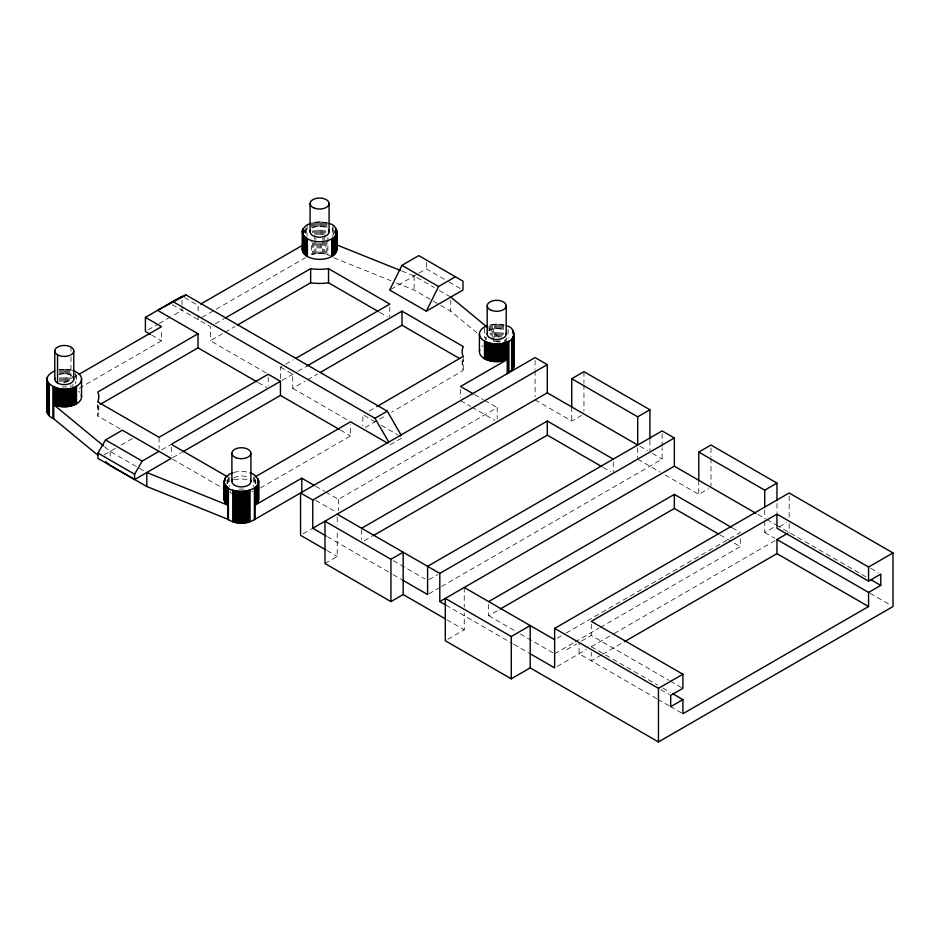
<?xml version="1.0" encoding="UTF-8"?>
<svg xmlns="http://www.w3.org/2000/svg" width="940" height="940" viewBox="0 0 940 940"><rect width="100%" height="100%" fill="white"/><g stroke="black" fill="none" stroke-linecap="round" stroke-linejoin="round"><path stroke-width="0.7" stroke-dasharray="4.7 3.53" d="M182.043 306.076L182.031 310.306L171.926 316.146M182.043 304.666L182.043 299.026M120.226 428.969L97.678 415.95L98.019 415.186A34.545 19.952 0 0 0 97.819 406.127L97.678 405.833M463.303 360.702L462.962 361.454A34.545 19.952 0 0 0 463.15 370.501L391.651 412.178M147.921 330.011L158.026 324.171M159.295 323.442L170.669 316.874M63.897 383.015L71.511 378.632M72.779 377.892L77.844 374.966M79.113 388.349L161.516 340.785L161.516 329.494M201.959 317.438L305.664 257.584M215.401 323.701L224.296 318.566M266.149 372.98L210.325 340.75L222.475 333.724M224.989 332.267L235.071 326.45M104.046 454.889L116.266 447.839M121.154 445.02L133.363 437.97M390.923 289.332L417.783 273.822M419.005 273.117L426.325 268.887L447.804 281.283M280.519 378.456L280.519 367.164L284.327 364.967M285.596 364.238L293.221 359.832M161.609 449.931L170.493 444.796M282.059 380.383L296.546 372.017M297.78 371.312L305.441 366.882M172.549 457.71L181.432 452.587M280.519 367.164L292.74 374.226L292.74 388.326L304.948 381.276M307.474 379.819L317.555 373.991M369.209 411.027L375.565 407.361M260.333 488.001L350.561 435.902L350.561 424.622M365.249 427.418L386.622 415.081M390.264 444.714L402.555 437.629L398.83 435.478M325.781 492.031L338.423 499.328L497.225 407.654L497.225 418.935M303.079 533.838L311.916 528.738M324.981 563.506L337.202 556.457L337.202 531.065M364.168 540.888L371.805 536.481M535.083 399.888L571.731 421.049L581.508 415.41M428.863 579.698L437.77 574.563M428.863 593.81L440.272 587.218M441.541 586.49L662.124 459.131L662.124 447.851M447.828 639.282L464.243 629.8L464.243 612.88M488.671 604.42L488.671 615.7L498.846 609.825M665.12 474.97L698.773 494.393L708.548 488.753M557.173 638.213L564.811 633.807M566.08 633.067L740.309 532.475L731.426 527.352M554.635 653.782L573.706 642.772M574.986 642.032L599.144 628.084M600.413 627.356L740.309 546.587L740.309 538.127M764.737 521.195L764.737 532.475L776.957 525.425L866.974 577.407M566.844 649.552L576.62 643.912M581.508 641.092L591.284 635.44L669.092 680.372M779.401 526.835L786.721 522.605M557.173 666.425L586.395 649.552M591.401 646.661L612.951 634.218M614.22 633.49L775.218 540.535M601.447 654.957L591.284 660.832L591.284 652.372M602.728 654.228L623.067 642.478M327.907 223.015L320.352 221.793L312.644 222.627L311.622 222.909L311.622 227.233M331.221 256.267C325.275 253.036 318.037 252.848 311.622 254.646L311.622 240.217M504.345 325.076L496.696 324.041L489.059 325.076L489.059 333.207M58.727 369.714L65.4 369.197L71.91 370.207M500.068 324.241L500.068 341.866L493.336 341.866L493.336 324.241M62.017 386.892L66.528 386.892M401.85 271.014L414.117 275.937L434.327 287.605M333.747 257.783L390.958 280.743M396.41 282.94L414.117 290.049L439.38 304.63M449.073 282.012L461.704 289.309M439.38 290.531L449.496 296.358M440.649 305.359L450.754 311.199L477.861 333.582M870.745 568.289L878.277 572.636M639.764 446.218L647.472 450.671M652.36 453.491L662.124 459.131M757.922 514.438L765.536 518.833M766.805 519.573L775.735 524.72M637.696 459.131L660.139 472.091M764.737 532.475L774.901 538.35M870.146 593.328L890.462 605.066M603.116 467.38L610.73 471.774M720.016 534.872L740.309 546.587M474.477 394.518L483.325 399.629M484.582 400.358L497.225 407.654M460.577 400.593L470.681 406.433M471.951 407.161L494.699 420.298M184.522 297.639L198.164 305.524L198.164 313.984M172.361 304.724L210.325 326.638L210.325 340.75M375.26 421.86L362.852 414.704L362.852 425.985M381.464 425.444L397.585 434.762M292.74 388.326L348.317 420.415M258.206 382.58L266.972 387.644M340.55 430.12L350.561 435.902M151.599 335.051L161.516 340.785M670.349 681.089L681.641 687.61M315.676 486.203L324.523 491.303M591.284 646.732L657.8 685.131M662.817 688.033L670.349 692.38M660.644 689.596L669.421 694.672M315.676 500.303L335.897 511.983M656.872 698.702L579.063 653.782L579.063 642.502M657.8 699.243L669.092 705.764M670.349 706.481L681.641 713.002M393.343 560.663L425.056 578.97M488.671 615.7L515.308 631.081M520.384 634.007L553.366 653.053M327.426 536.716L391.745 573.846M393.014 574.575L403.166 580.438M445.913 605.125L512.441 643.524M513.71 644.264L528.938 653.053M172.537 459.166L222.616 488.083M230.136 492.419L232.638 493.864M327.085 550.617L337.202 556.457M446.782 619.73L464.243 629.8M104.516 446.7L110.156 451.365L146.804 472.514M379.784 312.397L387.292 316.745M489.153 328.812L499.316 337.202M789.165 495.909L789.165 517.846M789.165 523.697L789.165 532.475M776.957 503.535L776.957 512.3M764.737 509.915L764.737 518.375M710.993 447.945L710.993 456.699M710.993 458.156L710.993 485.886M698.773 480.293L698.773 494.393M662.124 433.74L662.124 446.441M649.916 440.402L649.916 450.624M637.696 447.851L637.696 457.721M613.268 461.951L613.268 471.833M591.284 624.16L591.284 635.44M583.952 371.676L583.952 383.356M583.952 384.812L583.952 411.074M571.731 406.95L571.731 421.049M535.083 360.49L535.083 369.255M535.083 370.713L535.083 396.974M508.094 329.399L508.094 338.059M506.296 337.93L506.296 340.644M505.344 338.94L505.344 343.018M504.345 339.986L504.345 342.701M503.311 324.805L503.311 334.299M502.254 324.57L502.254 335.427M501.173 324.382L501.173 339.305M498.952 324.136L498.952 341.761M497.836 324.065L497.836 341.702M496.696 324.041L496.696 341.678M495.568 324.065L495.568 341.702M494.452 324.136L494.452 341.761M492.231 324.382L492.231 339.305M491.15 324.57L491.15 335.427M490.093 324.805L490.093 334.299M486.18 336.955L486.18 339.669M485.31 337.366L485.31 340.08M484.488 328.319L484.488 337.812M464.243 587.488L464.243 607.24M463.291 356.707L463.291 370.818M462.163 359.691L462.163 365.331M460.577 389.313L460.577 397.773M450.754 299.919L450.754 311.199M426.325 262.542L426.325 268.887M414.117 275.937L414.117 290.049M389.795 306.898L389.795 316.78M361.63 529.655L361.63 539.537M338.423 499.328L338.423 510.62M337.202 516.965L337.202 525.425M334.358 230.664L334.358 233.379M333.747 230.112L333.747 234.189M333.065 225.53L333.065 235.623M332.325 227.915L332.325 236.575M327.907 237.444L327.907 254.752M326.897 222.721L326.897 228.491M326.897 240.029L326.897 254.458M325.863 222.463L325.863 232.568M325.863 242.661L325.863 254.2M324.794 222.251L324.794 233.79M324.794 235.235L324.794 239.559M324.794 241.004L324.794 253.988M323.713 222.075L323.713 239.383M323.713 240.828L323.713 253.812M322.596 221.934L322.596 239.254M322.596 240.687L322.596 253.671M321.48 221.84L321.48 234.824M321.48 243.484L321.48 253.577M320.352 221.793L320.352 234.777M320.352 243.437L320.352 253.53M319.224 221.781L319.224 234.765M319.224 243.425L319.224 253.518M318.096 221.817L318.096 234.8M318.096 243.46L318.096 253.553M316.968 221.899L316.968 234.883M316.968 243.53L316.968 253.636M315.863 222.016L315.863 239.324M315.863 240.769L315.863 253.753M314.771 222.181L314.771 233.719M314.771 235.165L314.771 239.488M314.771 240.934L314.771 253.917M313.69 222.38L313.69 232.474M313.69 242.579L313.69 254.117M312.644 222.627L312.644 232.721M312.644 242.814L312.644 254.364M307.11 224.848L307.11 236.387M306.358 228.22L306.358 235.435M305.664 228.561L305.664 235.341M305.018 230.453L305.018 233.167M304.443 229.666L304.443 232.368M268.229 377.081L268.229 385.553M255.762 479.94L255.762 484.018M255.104 479.412L255.104 483.477M254.388 477.555L254.388 485.686M253.612 477.074L253.612 486.568M229.184 477.074L229.184 486.568M228.408 477.555L228.408 485.686M227.692 479.412L227.692 483.477M227.034 479.94L227.034 484.018M198.164 315.394L198.164 319.623M171.28 447.158L171.28 455.63M159.072 437.288L159.072 448.568M110.156 451.365L110.156 456.969M98.817 405.657L98.817 411.297M97.678 404.67L97.678 415.95M76.492 374.813L76.492 382.956M75.67 373.015L75.67 383.861M72.909 384.084L72.909 388.149M70.994 347.06L70.994 351.302M70.994 356.941L70.888 379.431M70.888 384.86L70.888 387.574M69.83 369.714L69.83 380.559M68.749 369.526L68.749 381.722M67.645 369.373L67.645 381.581M66.528 369.267L66.528 385.541M65.4 369.197L65.4 385.482M64.273 369.185L64.273 385.459M63.145 369.197L63.145 385.482M62.017 369.267L62.017 381.476M60.9 369.373L60.9 381.581M59.807 369.526L59.807 381.722M233.755 472.468A17.273 9.976 0 0 1 249.041 472.468M233.86 478.072A9.506 5.487 0 0 1 248.936 478.072M230.006 491.549A17.273 9.976 0 0 1 230.888 491.138M239.148 489.164A17.273 9.976 0 0 1 243.648 489.164M251.92 491.138A17.273 9.976 0 0 1 252.79 491.549M58.997 374.59A9.506 5.487 0 0 1 71.816 375.812M488.8 330.974A9.506 5.487 0 0 1 504.24 330.68M312.433 228.138A9.506 5.487 0 0 1 326.721 228.138M234.06 479.553A34.545 19.952 0 0 1 247.549 479.423M78.643 391.24A17.273 9.976 0 0 1 79.771 392.38M481.738 346.66A17.273 9.976 0 0 1 482.995 345.579"/><path stroke-width="1.41" d="M530.207 667.894L530.207 625.57L511.266 636.509L445.302 598.416L445.302 640.739L511.266 678.821L530.207 667.894L658.458 741.942L658.458 688.339L682.898 674.239L682.898 688.339L670.678 695.389L670.678 706.68L682.898 699.618L682.898 713.73L868.572 606.535L868.572 592.423L776.957 539.537L776.957 553.637L868.572 606.535M310.494 223.391L306.358 225.33L303.115 228.749L303.115 246.374C300.753 250.322 303.961 254.869 307.615 256.585A17.273 9.976 0 0 0 331.232 256.749C334.91 255.093 338.365 250.686 336.168 246.609M54.673 370.865C31.925 382.427 66.106 395.458 76.492 386.211A17.273 9.976 0 0 0 76.492 372.099L72.909 370.513M547.303 364.626L312.762 500.033L312.762 528.245L547.303 392.838L547.303 364.626L535.083 357.576L255.104 519.221C247.032 524.485 235.764 524.485 227.692 519.221L146.804 486.497L146.804 472.514L227.692 505.121L225.036 502.254L224.167 499.704L224.12 481.421L225.436 477.602L229.184 474.359A17.273 9.976 0 0 1 232.756 472.773M224.12 499.046L224.167 498.4M314.406 485.475L301.775 478.178L255.104 505.121L258.347 500.997L258.089 496.461M303.115 228.749C300.753 232.697 303.961 237.233 307.615 238.948A17.273 9.976 0 0 0 331.232 239.124C339.669 236.281 337.413 224.601 329.012 223.52M506.296 325.722C515.531 327.144 516.424 339.81 507.212 341.937L507.212 373.673L513.064 368.962L513.639 363.804M47.587 408.312C45.378 412.825 49.785 417.348 53.756 418.805L97.748 455.136M401.921 265.35L389.701 290.037L426.337 311.187L462.974 290.037L462.974 281.154L418.758 255.621L401.921 265.35L438.557 286.5L455.395 276.783M426.337 311.187L438.557 286.5M224.12 481.421C225.706 499.375 273.423 490.668 253.612 474.359A17.273 9.976 0 0 0 250.04 472.773M97.948 453.056L105.515 439.944L122.376 430.203L171.233 458.414L134.585 479.576L97.948 458.414L97.948 453.056L134.585 474.218L134.585 479.576M134.585 474.218L142.163 461.094L159.013 451.365M182.043 296.206L145.394 317.368L145.394 331.468L150.353 334.335M100.228 404.365L198.035 347.847L198.035 333.735L157.532 310.353L185.956 294.937L387.28 411.18L401.098 435.103M79.113 374.238L161.516 326.673L145.394 317.368M200.69 304.055L303.127 244.941M198.035 333.735L97.819 392.015A34.545 19.952 0 0 1 98.019 401.075L97.678 401.85L159.072 437.288L268.229 374.261L280.449 381.311L280.449 395.423L182.701 451.846M225.565 317.838L310.647 268.664A34.545 19.952 0 0 0 326.333 268.946L328.53 268.652L389.795 304.078L295.771 358.363M237.585 324.993L310.647 282.764A34.545 19.952 0 0 0 317.332 283.398L319.588 283.445A34.545 19.952 0 0 0 326.333 283.058L328.53 282.764L378.538 311.68M280.449 381.311L171.28 444.338L227.633 476.874M306.71 366.154L402.003 311.128L463.303 346.602L462.962 347.342A34.545 19.952 0 0 0 463.15 356.401L376.834 406.632M320.07 372.546L402.003 325.24L402.003 311.128M255.245 476.827L350.561 421.802L387.785 443.281M173.665 302.034L374.99 418.277L387.28 411.18M571.731 406.95L571.731 378.738L583.952 371.676L649.916 409.77L649.916 438.945M361.63 528.245L547.303 421.049L613.268 459.131M373.074 535.741L547.303 435.149L601.847 466.651M403.166 594.538L390.946 601.6L324.981 563.506L324.981 521.195L390.946 559.277L403.166 552.226L403.166 594.538L445.537 619.014M571.731 378.738L637.696 416.82L649.916 409.77M439.803 573.388L674.344 437.97L674.344 466.181L439.803 601.588L439.803 573.388L337.202 514.145M698.773 480.293L698.773 452.081L710.993 445.031L776.957 483.113L776.957 500.621M488.671 601.588L674.344 494.393L731.426 527.352M500.115 609.096L674.344 508.505L718.748 534.131M698.773 452.081L764.737 490.163L776.957 483.113M530.207 653.782L554.635 667.882L554.635 628.39L789.165 492.983L893 552.932L893 606.535L658.458 741.942M893 552.932L868.572 567.032L776.957 514.145L591.284 621.34L682.898 674.239M776.957 539.537L787.943 533.18M624.348 641.75L776.957 553.637M776.957 514.145L776.957 528.245L868.572 581.143L880.78 574.093L880.78 585.373L868.572 592.423M103.388 445.76L53.756 404.694C60.947 407.666 69.584 407.537 76.492 403.836A17.273 9.976 0 0 0 81.216 394.835M169.823 303.256L185.956 294.937M487.108 325.722L484.488 326.967A17.273 9.976 0 0 0 484.488 341.067L484.488 358.704C491.397 362.394 500.021 362.523 507.212 359.562L460.577 386.493L473.208 393.789M484.488 341.067C491.397 344.769 500.021 344.898 507.212 341.937M336.461 244.776L400.487 270.473M674.344 437.97L662.124 430.92L427.594 566.327L427.594 594.538L403.166 580.438M547.303 392.838L637.696 445.031L637.696 416.82M674.344 466.181L755.854 513.252M870.745 579.581L880.78 585.373M198.035 347.847L256.949 381.852M280.449 395.423L339.293 429.392M672.852 693.826L682.898 699.618M554.635 628.39L658.458 688.339M312.762 500.033L300.553 492.983L300.553 535.295L325.828 549.888M464.243 587.488L554.635 639.682M312.762 528.245L326.204 536M439.803 601.588L445.913 605.125M105.515 439.944L142.163 461.094M146.804 486.497L110.156 465.394L105.644 461.657M402.003 325.24L459.543 358.528M450.754 297.087L486.897 326.944M374.99 418.277L388.808 442.2M868.572 567.032L868.572 581.143M764.737 490.163L764.737 507.095M674.344 494.393L674.344 508.505M547.303 421.049L547.303 435.149M513.827 332.713L513.827 367.058M513.639 335.968L513.639 367.704M513.393 336.602L513.393 368.339M513.064 330.81L513.064 333.7M513.064 337.225L513.064 368.962M512.664 337.836L512.664 369.573M512.194 338.435L512.194 370.172M511.666 339.011L511.666 370.748M511.266 636.509L511.266 678.821M508.916 341.067L508.916 372.804M508.094 341.514L508.094 373.251M506.202 305.805L506.202 334.017M506.296 342.313L506.296 359.938M505.344 342.654L505.344 360.29M504.345 342.959L504.345 360.596M503.311 343.229L503.311 360.866M502.254 343.464L502.254 361.089M501.173 343.652L501.173 361.289M500.068 343.805L500.068 361.43M498.952 343.911L498.952 361.536M497.836 343.97L497.836 361.606M496.696 343.993L496.696 361.618M495.568 343.97L495.568 361.606M494.452 343.911L494.452 361.536M493.336 343.805L493.336 361.43M492.231 343.652L492.231 361.289M491.15 343.464L491.15 361.089M490.093 343.229L490.093 360.866M489.059 342.959L489.059 360.596M488.06 342.654L488.06 360.29M487.202 305.805L487.202 334.017M487.108 342.313L487.108 359.938M486.18 341.937L486.18 359.562M485.31 341.514L485.31 359.151M479.423 334.017L479.423 351.654M390.946 559.277L390.946 601.6M336.79 230.899L336.837 249.84M336.661 230.253L336.59 251.133M336.45 229.607L336.45 247.243M336.356 234.142L336.356 251.767M336.168 228.984L336.05 252.402M335.674 235.388L335.674 253.013M335.228 235.987L335.228 253.612M334.711 236.563L334.711 254.2M334.135 237.127L334.135 254.763M333.5 237.667L333.5 255.292M332.795 238.184L332.795 255.809M332.043 238.666L332.043 256.291M331.785 238.807L331.785 256.432M329.082 203.545L329.082 231.757M328.53 268.652L328.53 282.764M310.647 268.664L310.647 282.764M310.071 203.545L310.071 231.757M307.368 238.807L307.368 256.432M306.828 238.49L306.828 256.115M306.088 237.984L306.088 255.621M305.418 237.468L305.418 255.093M304.795 236.915L304.795 254.552M304.243 236.351L304.243 253.976M303.761 235.764L303.761 253.389M303.338 235.153L303.338 252.79M302.986 234.53L302.986 252.167M302.798 229.372L302.704 251.532M302.574 230.006L302.504 250.898M302.41 230.653L302.363 250.24M301.775 478.178L301.775 492.278M258.641 480.763L258.641 499.704M258.524 480.117L258.524 500.35M258.347 479.471L258.347 500.997M258.089 478.836L258.089 501.631M257.76 484.617L257.76 502.254M257.36 485.228L257.36 502.865M256.89 485.827L256.89 503.464M256.362 486.403L256.362 504.04M255.762 486.955L255.762 504.592M255.104 487.484L255.104 519.221M254.388 487.989L254.388 519.726M250.898 453.209L250.898 481.421M250.04 490.057L250.04 521.794M249.041 490.363L249.041 522.1M248.007 490.633L248.007 522.37M246.95 490.856L246.95 522.593M245.869 491.044L245.869 522.781M244.764 491.197L244.764 522.934M243.648 491.303L243.648 523.039M242.532 491.373L242.532 523.11M241.404 491.385L241.404 523.122M240.264 491.373L240.264 523.11M239.148 491.303L239.148 523.039M238.032 491.197L238.032 522.934M236.927 491.044L236.927 522.781M235.846 490.856L235.846 522.593M234.788 490.633L234.788 522.37M233.755 490.363L233.755 522.1M232.756 490.057L232.756 521.794M231.898 453.209L231.898 481.421M228.408 487.989L228.408 519.726M227.692 487.484L227.692 519.221M227.034 486.955L227.034 504.592M226.434 486.403L226.434 504.04M225.905 485.827L225.905 503.464M225.436 485.228L225.436 502.865M225.036 478.213L225.036 480.928M225.036 484.617L225.036 502.254M224.707 483.994L224.707 501.631M224.46 483.36L224.46 500.997M224.167 480.763L224.272 500.35M81.545 379.149L81.545 396.786M76.492 386.211L76.492 403.836M75.67 386.657L75.67 404.282M74.789 387.069L74.789 404.694M73.778 350.949L73.778 379.149M73.872 387.445L73.872 405.081M72.909 387.797L72.909 405.422M71.91 388.103L71.91 405.728M70.888 388.373L70.888 405.998M69.83 388.596L69.83 406.233M68.749 388.784L68.749 406.421M67.645 388.937L67.645 406.573M66.528 389.043L66.528 406.679M65.4 389.101L65.4 406.738M64.273 389.125L64.273 406.762M63.145 389.101L63.145 406.738M62.017 389.043L62.017 406.679M60.9 388.937L60.9 406.573M59.807 388.784L59.807 406.421M58.727 388.596L58.727 406.233M57.551 354.827L57.551 383.038M57.669 388.373L57.669 405.998M56.635 388.103L56.635 405.728M55.636 387.797L55.636 405.422M54.779 350.949L54.779 379.149M54.673 387.445L54.673 405.081M53.756 387.069L53.756 418.805M52.887 386.657L52.887 418.394M49.315 384.143L49.315 415.88M48.786 383.567L48.786 415.304M48.316 382.968L48.316 414.704M47.917 382.357L47.917 414.094M47.587 381.734L47.587 413.471M47.329 377.21L47.329 412.836M47.153 377.856L47.153 412.19M47.035 378.503L47.035 411.544M250.581 479.999A9.506 5.487 0 0 1 240.781 486.885A9.506 5.487 0 0 1 232.626 479.318M72.791 376.728A9.506 5.487 0 0 1 65.518 384.589A9.506 5.487 0 0 1 54.955 378.08M506.12 333.301A9.506 5.487 0 0 1 496.39 339.505A9.506 5.487 0 0 1 487.378 332.948M328.577 229.995A9.506 5.487 0 0 1 319.577 237.244A9.506 5.487 0 0 1 310.576 229.995M484.488 358.704A17.273 9.976 0 0 1 479.753 349.704M236.116 457.768A9.506 5.487 0 0 0 250.874 453.562A9.506 5.487 0 0 0 237.197 448.286A9.506 5.487 0 0 0 236.116 457.768M58.997 355.508A9.506 5.487 0 0 0 73.755 351.302A9.506 5.487 0 0 0 60.078 346.026A9.506 5.487 0 0 0 58.997 355.508M491.42 310.365A9.506 5.487 0 0 0 506.178 306.17A9.506 5.487 0 0 0 492.501 300.882A9.506 5.487 0 0 0 491.42 310.365M314.301 208.104A9.506 5.487 0 0 0 329.059 203.91A9.506 5.487 0 0 0 315.37 198.622A9.506 5.487 0 0 0 314.301 208.104"/></g></svg>
